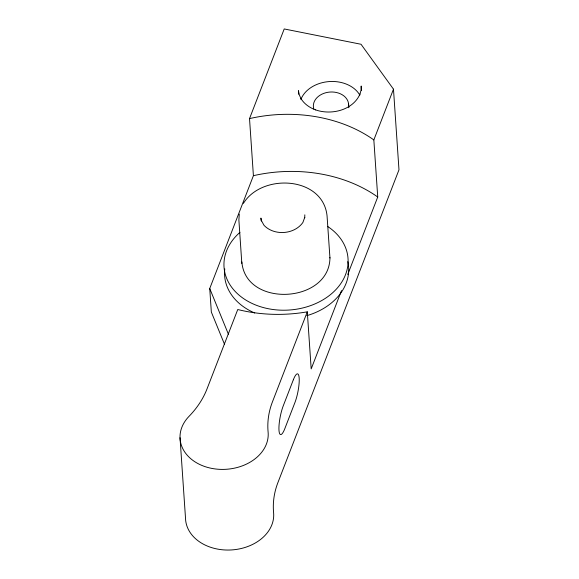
<?xml version="1.0" encoding="UTF-8"?>
<svg xmlns="http://www.w3.org/2000/svg" width="579" height="579" viewBox="0 0 579 579"><rect width="100%" height="100%" fill="white"/><g stroke="black" fill="none" stroke-linecap="round" stroke-linejoin="round"><path stroke-width="0.87" d="M243.419 203.381C261.961 173.012 322.973 176.226 327.055 215.851L329.95 258.002C329.256 303.41 245.648 308.028 241.848 261.954M304.822 214.838L304.713 217.762L304.749 217.4L302.868 222.502C294.371 234.582 274.251 236.015 264.046 225.361L261.39 220.592L261.469 220.946L260.912 218.066L261.165 220.715M239.293 214.085L238.881 219.984L241.827 263.467M359.935 94.211L361.028 90.208L361.187 86.025L361.491 90.534M224.58 344.469L211.342 312.067L209.736 288.516L253.407 175.69L249.52 118.601L284.217 28.95L361.035 44.265L393.481 89.173L398.982 169.813L277.934 482.531A110.365 84.049 -3.9 0 0 273.599 512.719A44.149 33.618 -3.9 0 1 231.636 549.934A44.149 33.618 -3.9 0 1 185.519 518.321L180.018 437.681M307.297 311.835L272.434 401.891A110.365 84.049 -3.9 0 0 268.106 432.079A44.149 33.618 -3.9 0 1 211.494 468.339A44.149 33.618 -3.9 0 1 189.051 416.323A110.365 84.042 -3.9 0 0 207.036 388.856L237.752 309.519A131.136 99.863 -3.9 0 0 307.297 311.835L311.184 368.924L341.501 290.607M347.74 274.489L377.732 197.012L373.839 139.923L393.481 89.173M359.972 94.102C352.995 110.14 331.499 115.453 315.584 109.887M315.642 109.909C309.656 107.737 304.134 103.93 300.892 98.444M300.95 98.546L299.249 94.746L298.446 90.635L298.692 94.239M209.736 288.516L228.401 334.206M329.878 257.503L329.95 258.002M348.594 104.162L348.84 107.752M347.805 261.628A62.148 47.333 -3.9 0 1 306.79 315.671M254.717 312.993A62.148 47.333 -3.9 0 1 224.782 268.909M327.62 226.44A62.148 47.333 -3.9 0 1 332.129 293.227A62.148 47.333 -3.9 0 1 244.432 299.169A62.148 47.333 -3.9 0 1 239.93 232.382M249.52 118.601A131.136 99.863 -3.9 0 1 373.839 139.915M253.407 175.69A131.136 99.863 -3.9 0 1 377.732 197.012M313.825 109.062A17.659 13.447 -3.9 0 1 329.95 92.047A17.659 13.447 -3.9 0 1 348.507 106.507M300.877 99.458A31.454 23.956 -3.9 0 1 329.14 81.574A31.454 23.956 -3.9 0 1 359.827 95.122M293.35 379.759L283.254 405.843A17.659 3.836 -78.7 0 0 278.984 430.306A17.659 3.836 -78.7 0 0 284.81 428.677L294.906 402.6A17.659 3.836 -78.7 0 0 299.177 378.138A17.659 3.836 -78.7 0 0 293.35 379.759"/></g></svg>
